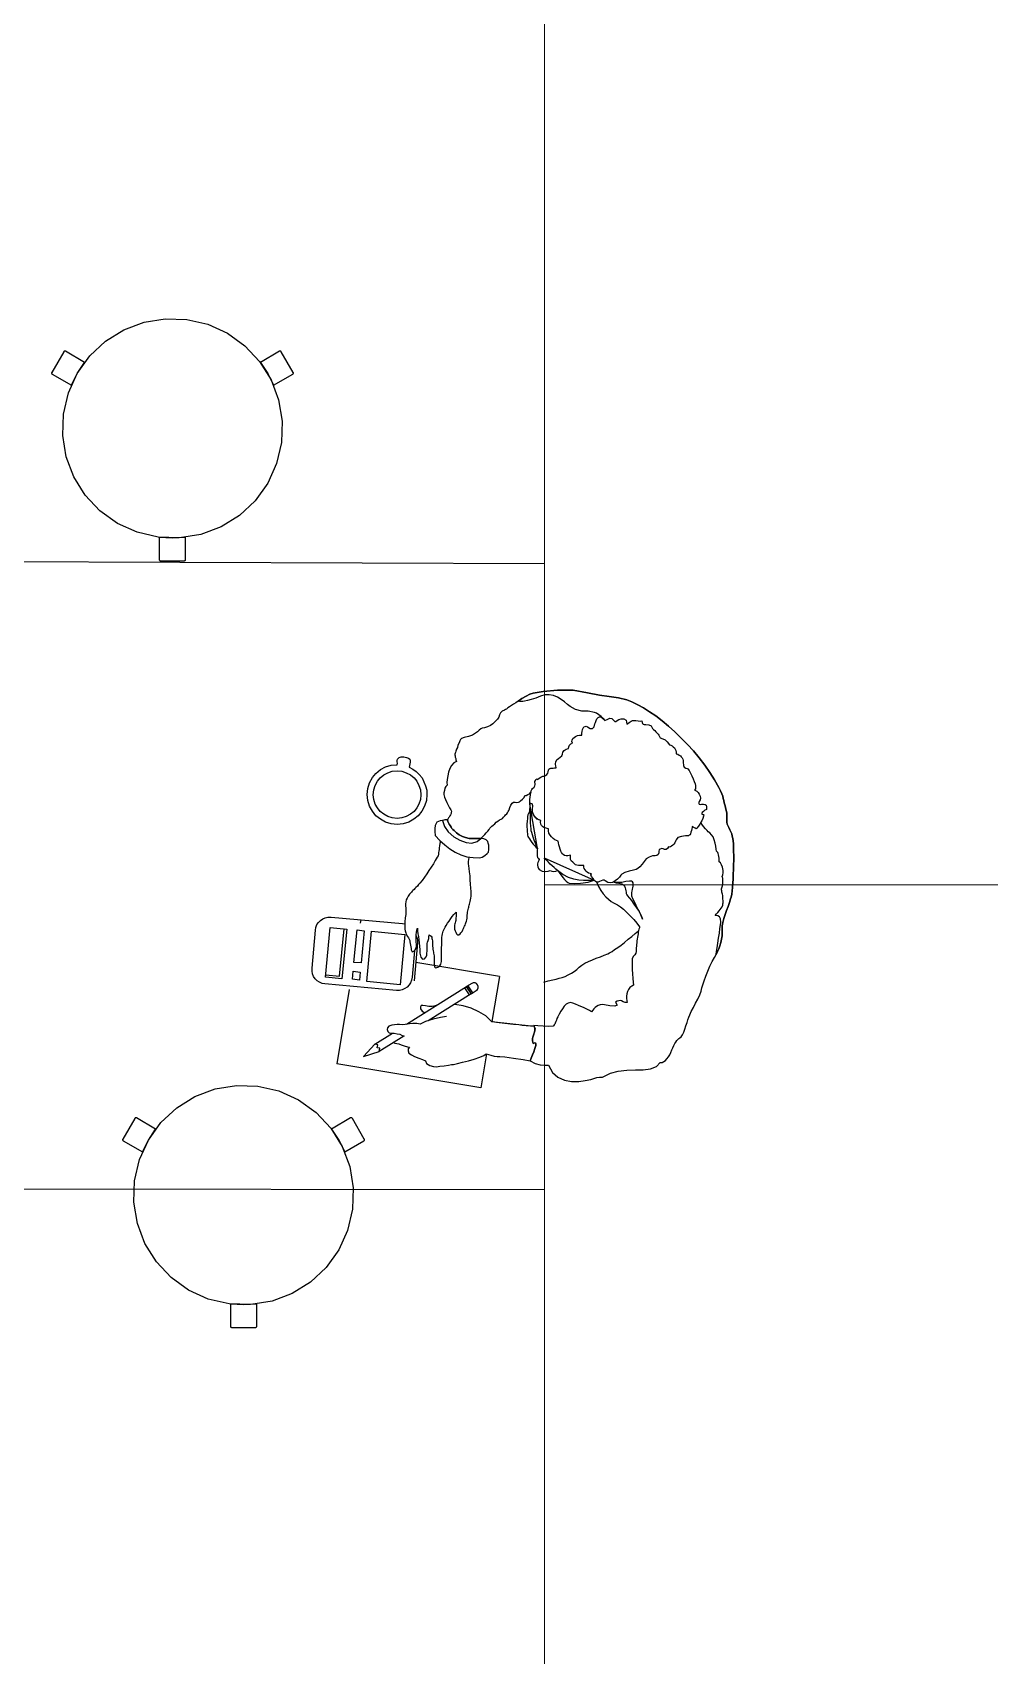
# Model space of a CAD drawing. Header units: inches. Extents: x 12.49 to 20.94, y 17.47 to 25.92.
# Drawn here: x 17.294 to 18.817, y 20.475 to 23.061 of the extents above; entities that cross this region are included whole.
import ezdxf

# ---------------------------------------------------------------- set-up
doc = ezdxf.new("R2010")
doc.units = ezdxf.units.IN
doc.header["$MEASUREMENT"] = 0
doc.linetypes.add('ACAD_ISO02W100', pattern=[15, 12, -3])
for name, color, linetype in [('72_ARTEK_AKFURNITURE_D2_CH_FOO', 7, 'Continuous'), ('72_ARTEK_AKFURNITURE_D2_CH_SEA', 7, 'Continuous'), ('72OFGO2D01_GRAFIK', 7, 'Continuous'), ('Structure', 7, 'Continuous'), ('Windows', 7, 'Continuous')]:
    doc.layers.add(name, color=color, linetype=linetype)

# ---------------------------------------------------------------- blocks, each defined once
blk = doc.blocks.new('OB2D__000000')
at = {"layer": '72_ARTEK_AKFURNITURE_D2_CH_FOO'}
for points in [[(0.0309, 0.0687), (0.0403, 0.0875), (0.0519, 0.1051), (0.0214, 0.1227), (0.0214, 0.1227), (0.021, 0.1228), (0.0207, 0.1229), (0.0203, 0.123), (0.0199, 0.1229), (0.0195, 0.1227), (0.0192, 0.1225), (0.0189, 0.1223), (0.0187, 0.122), (-0.0003, 0.089), (-0.0003, 0.089), (-0.0005, 0.0887), (-0.0006, 0.0883), (-0.0006, 0.0879), (-0.0005, 0.0875), (-0.0004, 0.0872), (-0.0002, 0.0868), (0.0001, 0.0865), (0.0004, 0.0863), (0.0309, 0.0687)], [(0.3319, 0.1051), (0.3435, 0.0875), (0.3529, 0.0687), (0.3834, 0.0863), (0.3834, 0.0863), (0.3837, 0.0865), (0.3839, 0.0868), (0.3841, 0.087), (0.3843, 0.0874), (0.3844, 0.0877), (0.3844, 0.088), (0.3844, 0.0884), (0.3843, 0.0887), (0.3841, 0.089), (0.3651, 0.122), (0.3651, 0.122), (0.3649, 0.1223), (0.3646, 0.1225), (0.3643, 0.1227), (0.3639, 0.1229), (0.3635, 0.123), (0.3631, 0.1229), (0.3628, 0.1228), (0.3624, 0.1227), (0.3319, 0.1051)], [(0.2129, -0.1737), (0.1919, -0.175), (0.1709, -0.1737), (0.1709, -0.209), (0.1709, -0.209), (0.1709, -0.2094), (0.1711, -0.2098), (0.1712, -0.2101), (0.1715, -0.2104), (0.1718, -0.2107), (0.1721, -0.2108), (0.1725, -0.211), (0.1729, -0.211), (0.2109, -0.211), (0.2109, -0.211), (0.2113, -0.211), (0.2117, -0.2108), (0.212, -0.2107), (0.2123, -0.2104), (0.2126, -0.2101), (0.2127, -0.2098), (0.2129, -0.2094), (0.2129, -0.209), (0.2129, -0.1737)]]:
    blk.add_lwpolyline(points, dxfattribs=at)
at = {"layer": '72_ARTEK_AKFURNITURE_D2_CH_SEA'}
blk.add_lwpolyline([(0.1044, -0.1516), (0.0765, -0.1316), (0.0531, -0.1065), (0.0349, -0.0774), (0.0229, -0.0453), (0.0173, -0.0114), (0.0184, 0.0228), (0.0262, 0.0563), (0.0403, 0.0875), (0.0603, 0.1154), (0.0854, 0.1388), (0.1145, 0.157), (0.1466, 0.169), (0.1805, 0.1746), (0.2147, 0.1735), (0.2482, 0.1657), (0.2794, 0.1516), (0.2794, 0.1516), (0.3073, 0.1316), (0.3307, 0.1065), (0.3489, 0.0774), (0.3609, 0.0453), (0.3665, 0.0114), (0.3654, -0.0228), (0.3576, -0.0563), (0.3435, -0.0875), (0.3235, -0.1154), (0.2984, -0.1388), (0.2693, -0.157), (0.2372, -0.169), (0.2033, -0.1746), (0.1691, -0.1735), (0.1356, -0.1657), (0.1044, -0.1516)], dxfattribs=at)

msp = doc.modelspace()

# ---------------------------------------------------------------- linework, layer by layer
at = {"color": 7}
for p, q in [((17.8163, 21.6471), (17.8155, 21.642)), ((18.037, 21.5569), (17.9037, 21.579)), ((18.037, 21.5569), (18.0251, 21.4852)), ((17.7979, 21.5362), (17.7782, 21.4177)), ((18.0076, 21.3796), (17.7782, 21.4177)), ((18.0165, 21.4334), (18.0076, 21.3796))]:
    msp.add_line(p, q, dxfattribs=at)
for points in [[(18.192, 21.7071), (18.1922, 21.7066), (18.1949, 21.7), (18.1984, 21.6939), (18.2023, 21.6886), (18.2063, 21.6838), (18.2107, 21.6799), (18.2151, 21.6763), (18.2186, 21.6741), (18.2217, 21.6728), (18.2252, 21.6711), (18.2296, 21.668), (18.2344, 21.664), (18.2397, 21.6588), (18.2454, 21.6535), (18.2511, 21.6474), (18.2559, 21.6417), (18.2603, 21.6359), (18.2599, 21.6342), (18.259, 21.6324), (18.2585, 21.6302), (18.2581, 21.6276), (18.2577, 21.625), (18.2572, 21.6219), (18.2568, 21.6193), (18.2563, 21.6162), (18.2559, 21.6136), (18.2559, 21.6105), (18.2555, 21.6078), (18.2555, 21.6052), (18.255, 21.6026), (18.255, 21.6004), (18.255, 21.5982), (18.255, 21.5964), (18.2542, 21.5938), (18.2524, 21.5912), (18.2502, 21.5885), (18.2484, 21.585), (18.2484, 21.5837), (18.2484, 21.5797), (18.2484, 21.5745), (18.2484, 21.5679), (18.2489, 21.5609), (18.2493, 21.5538), (18.2498, 21.5477), (18.2506, 21.5429), (18.2476, 21.5415), (18.2449, 21.5393), (18.2427, 21.5363), (18.241, 21.5328), (18.2401, 21.5292), (18.2392, 21.5253), (18.2392, 21.5218), (18.2401, 21.5187), (18.2405, 21.5156), (18.2375, 21.5152), (18.234, 21.5165), (18.2313, 21.5178), (18.2296, 21.5183), (18.2274, 21.5178), (18.2247, 21.5174), (18.2221, 21.5161), (18.2247, 21.5112), (18.2208, 21.5095), (18.2129, 21.5099), (18.2045, 21.5117), (18.201, 21.5121), (18.1975, 21.5117), (18.1944, 21.5108), (18.1918, 21.5091), (18.1896, 21.5073), (18.1874, 21.5051), (18.1857, 21.5029), (18.1835, 21.5007), (18.1804, 21.5025), (18.1773, 21.5042), (18.1742, 21.506), (18.1707, 21.5073), (18.1668, 21.5091), (18.1628, 21.5108), (18.1584, 21.5126), (18.154, 21.5143), (18.1501, 21.5152), (18.1466, 21.5143), (18.1431, 21.5126), (18.14, 21.5095), (18.1374, 21.5055), (18.1347, 21.5016), (18.1321, 21.4968), (18.1299, 21.4924), (18.1286, 21.4897), (18.1277, 21.4871), (18.1268, 21.4849), (18.1259, 21.4827), (18.1251, 21.4809), (18.1242, 21.4796), (18.1233, 21.4783), (18.1224, 21.4774), (18.1154, 21.477), (18.1066, 21.4774), (18.0983, 21.4783), (18.0917, 21.4788), (18.0926, 21.477), (18.0935, 21.4752), (18.0939, 21.4735), (18.0935, 21.4717), (18.0935, 21.47), (18.093, 21.4687), (18.0921, 21.4669), (18.0917, 21.4651), (18.0913, 21.4634), (18.0908, 21.4616), (18.0904, 21.4599), (18.0899, 21.4581), (18.0899, 21.4564), (18.0899, 21.4542), (18.0904, 21.452), (18.0908, 21.4498), (18.0935, 21.4511), (18.0948, 21.4498), (18.0948, 21.4467), (18.0935, 21.4419), (18.0917, 21.437), (18.0895, 21.4318), (18.0877, 21.4265), (18.086, 21.4226), (18.0939, 21.4182), (18.1018, 21.416), (18.1093, 21.4155), (18.1154, 21.4155), (18.1216, 21.4041), (18.1299, 21.3962), (18.1404, 21.3914), (18.1518, 21.3896), (18.1633, 21.3896), (18.1738, 21.3909), (18.1826, 21.3927), (18.1887, 21.3949), (18.1922, 21.3958), (18.1966, 21.3962), (18.201, 21.3966), (18.2045, 21.398), (18.2138, 21.4028), (18.2261, 21.4059), (18.2397, 21.4076), (18.2537, 21.4081), (18.266, 21.4081), (18.2774, 21.4098), (18.2871, 21.4133), (18.2932, 21.4199), (18.2963, 21.4199), (18.2989, 21.4212), (18.3016, 21.423), (18.3038, 21.4256), (18.306, 21.4287), (18.3082, 21.4322), (18.3099, 21.4357), (18.3117, 21.4397), (18.3134, 21.4432), (18.3147, 21.4467), (18.3165, 21.4498), (18.3178, 21.4524), (18.3196, 21.4546), (18.3209, 21.4564), (18.3226, 21.4581), (18.3244, 21.459), (18.3266, 21.4608), (18.3284, 21.4638), (18.3306, 21.4682), (18.3323, 21.473), (18.3341, 21.4783), (18.3358, 21.4836), (18.3371, 21.488), (18.3385, 21.4919), (18.3402, 21.4959), (18.3424, 21.5011), (18.3459, 21.5073), (18.3494, 21.5143), (18.3529, 21.5209), (18.356, 21.5275), (18.3582, 21.5336), (18.3595, 21.5385), (18.3608, 21.5433), (18.363, 21.5499), (18.3657, 21.5573), (18.3688, 21.5653), (18.3723, 21.5732), (18.3758, 21.5806), (18.3793, 21.5872), (18.3819, 21.592), (18.3841, 21.5964), (18.3863, 21.6008), (18.3881, 21.6056), (18.3894, 21.6109), (18.3907, 21.6162), (18.3916, 21.6215), (18.3916, 21.6267), (18.3916, 21.632), (18.3916, 21.6373), (18.3925, 21.643), (18.3942, 21.6491), (18.3964, 21.6557), (18.3986, 21.6618), (18.4012, 21.6684), (18.4034, 21.6746), (18.4052, 21.6803), (18.4061, 21.6834), (18.407, 21.6878), (18.4074, 21.693), (18.4083, 21.6987), (18.4087, 21.7053), (18.4091, 21.7123), (18.4091, 21.7198), (18.4096, 21.7273), (18.4096, 21.7347), (18.41, 21.7422), (18.41, 21.7492), (18.4096, 21.7562), (18.4096, 21.7624), (18.4096, 21.7681), (18.4091, 21.7729), (18.4087, 21.7769), (18.4078, 21.7804), (18.407, 21.7839), (18.4056, 21.7874), (18.4039, 21.7905), (18.4021, 21.794), (18.4008, 21.7971), (18.3999, 21.7997), (18.399, 21.8028), (18.399, 21.8045), (18.399, 21.8063), (18.399, 21.8085), (18.399, 21.8111), (18.399, 21.8138), (18.399, 21.8168), (18.3986, 21.8199), (18.3977, 21.8234), (18.3964, 21.8287), (18.3951, 21.8335), (18.3942, 21.837), (18.3933, 21.8406), (18.3925, 21.8441), (18.3911, 21.8476), (18.3889, 21.8524), (18.3863, 21.8577), (18.3797, 21.87), (18.3723, 21.8818), (18.3639, 21.8937), (18.3551, 21.9051), (18.3459, 21.9161), (18.3367, 21.9266), (18.3266, 21.9367), (18.3165, 21.9464), (18.3064, 21.9556), (18.2963, 21.9639), (18.2862, 21.9718), (18.2761, 21.9784), (18.2664, 21.9846), (18.2572, 21.9898), (18.248, 21.9942), (18.2397, 21.9977), (18.2265, 22.0008), (18.212, 22.0026), (18.1962, 22.0048), (18.1773, 22.0087), (18.1545, 22.0127), (18.1295, 22.0127), (18.1066, 22.0109), (18.0908, 22.0083), (18.0855, 22.0065), (18.0794, 22.0034), (18.0728, 21.9999), (18.0667, 21.9955), (18.0632, 21.9929), (18.0596, 21.9907), (18.0561, 21.9885), (18.0531, 21.9863), (18.0504, 21.9846), (18.0482, 21.9828), (18.0465, 21.9819), (18.0452, 21.9811), (18.0416, 21.9793), (18.039, 21.9767), (18.0373, 21.9736), (18.0359, 21.9701), (18.0342, 21.9666), (18.0315, 21.9639), (18.0285, 21.9617), (18.0263, 21.9591), (18.0228, 21.9569), (18.0179, 21.9547), (18.0131, 21.953), (18.0096, 21.9525), (18.0074, 21.9516), (18.0048, 21.9494), (18.0021, 21.9468), (17.9991, 21.9442), (17.9942, 21.9415), (17.9876, 21.9393), (17.9811, 21.9376), (17.9767, 21.9358), (17.9753, 21.9345), (17.974, 21.9323), (17.9727, 21.9292), (17.971, 21.9253), (17.9701, 21.9218), (17.9688, 21.9187), (17.9679, 21.9156), (17.967, 21.9139), (17.9666, 21.9126), (17.9661, 21.9112), (17.9661, 21.9099), (17.9666, 21.9082), (17.9666, 21.9064), (17.9674, 21.9042), (17.9679, 21.902), (17.9688, 21.8994), (17.9644, 21.8972), (17.9609, 21.8932), (17.9582, 21.8884), (17.956, 21.8823), (17.9547, 21.8766), (17.9538, 21.8704), (17.9534, 21.8656), (17.9538, 21.8616), (17.9516, 21.8594), (17.9503, 21.8568), (17.9494, 21.8533), (17.9486, 21.8493), (17.9486, 21.8467), (17.9494, 21.8427), (17.9512, 21.8388), (17.9534, 21.834), (17.9556, 21.8296), (17.9578, 21.8256), (17.9595, 21.8225), (17.9609, 21.8204), (17.9604, 21.8182), (17.96, 21.8164), (17.9591, 21.8142), (17.9582, 21.8125), (17.9569, 21.8107), (17.956, 21.8094), (17.9551, 21.8076), (17.9543, 21.8063), (17.9551, 21.8037), (17.956, 21.8015), (17.9573, 21.7993), (17.9587, 21.7971), (17.96, 21.7949), (17.9613, 21.7927), (17.963, 21.7909), (17.9648, 21.7892), (17.9688, 21.7857), (17.9731, 21.7826), (17.978, 21.78), (17.9832, 21.7782), (17.989, 21.7769), (17.9947, 21.7764), (18.0008, 21.7764), (18.0074, 21.7769), (18.0092, 21.7782), (18.0113, 21.7804), (18.014, 21.783), (18.0162, 21.7857), (18.0184, 21.7883), (18.0206, 21.7909), (18.0219, 21.7931), (18.0228, 21.7944), (18.0228, 21.7944)], [(18.0772, 21.9955), (18.0741, 21.9951), (18.0711, 21.9951), (18.0689, 21.9951), (18.0667, 21.9955), (18.0728, 21.9999), (18.0794, 22.0034), (18.0855, 22.0065), (18.0908, 22.0083), (18.1066, 22.0109), (18.1295, 22.0127), (18.1545, 22.0127), (18.1773, 22.0087), (18.1962, 22.0048), (18.212, 22.0026), (18.2265, 22.0008), (18.2397, 21.9977), (18.248, 21.9942), (18.2572, 21.9898), (18.2664, 21.9846), (18.2761, 21.9784), (18.2862, 21.9718), (18.2963, 21.9639), (18.3064, 21.9556), (18.3165, 21.9464), (18.3266, 21.9367), (18.3367, 21.9266), (18.3459, 21.9161), (18.3551, 21.9051), (18.3639, 21.8937), (18.3723, 21.8818), (18.3797, 21.87), (18.3863, 21.8577), (18.3889, 21.8524), (18.3911, 21.8476), (18.3925, 21.8441), (18.3933, 21.8406), (18.3942, 21.837), (18.3951, 21.8335), (18.3964, 21.8287), (18.3977, 21.8234), (18.3986, 21.8199), (18.399, 21.8168), (18.399, 21.8138), (18.399, 21.8111), (18.399, 21.8085), (18.399, 21.8063), (18.399, 21.8045), (18.399, 21.8028), (18.3999, 21.7997), (18.4008, 21.7971), (18.4021, 21.794), (18.4039, 21.7905), (18.4056, 21.7874), (18.407, 21.7839), (18.4078, 21.7804), (18.4087, 21.7769), (18.4091, 21.7729), (18.4096, 21.7681), (18.4096, 21.7624), (18.4096, 21.7562), (18.41, 21.7492), (18.41, 21.7422), (18.4096, 21.7347), (18.4096, 21.7273), (18.4091, 21.7198), (18.4091, 21.7123), (18.4087, 21.7053), (18.4083, 21.6987), (18.4074, 21.693), (18.407, 21.6878), (18.4061, 21.6834), (18.4052, 21.6803), (18.4034, 21.6746), (18.4012, 21.6684), (18.3986, 21.6618), (18.3964, 21.6557), (18.3942, 21.6491), (18.3925, 21.643), (18.3916, 21.6373), (18.3916, 21.632), (18.3916, 21.6267), (18.3916, 21.6215), (18.3907, 21.6162), (18.3894, 21.6109), (18.3881, 21.6056), (18.3863, 21.6008), (18.3841, 21.5964), (18.3819, 21.592), (18.3828, 21.5964), (18.3837, 21.6026), (18.385, 21.61), (18.3859, 21.6179), (18.3872, 21.6258), (18.3881, 21.6333), (18.3889, 21.639), (18.3894, 21.6434), (18.3889, 21.6487), (18.3872, 21.6517), (18.3846, 21.6535), (18.3806, 21.6539), (18.3828, 21.6566), (18.385, 21.6588), (18.3868, 21.6614), (18.3885, 21.6636), (18.3903, 21.6658), (18.3916, 21.668), (18.3925, 21.6702), (18.3929, 21.6724), (18.3933, 21.6741), (18.3933, 21.6763), (18.3933, 21.6781), (18.3929, 21.6799), (18.3929, 21.682), (18.3925, 21.6838), (18.3925, 21.686), (18.392, 21.6878), (18.3916, 21.6895), (18.3911, 21.6913), (18.3911, 21.693), (18.3907, 21.6948), (18.3907, 21.6965), (18.3911, 21.6983), (18.3916, 21.6996), (18.392, 21.7014), (18.3925, 21.7036), (18.3929, 21.7053), (18.3929, 21.7075), (18.3929, 21.7097), (18.3925, 21.7115), (18.3925, 21.7132), (18.392, 21.7145), (18.3916, 21.7159), (18.3929, 21.7189), (18.3933, 21.722), (18.3933, 21.7255), (18.3929, 21.7281), (18.392, 21.7312), (18.3907, 21.7347), (18.3889, 21.7378), (18.3868, 21.7396), (18.3868, 21.7422), (18.3868, 21.7453), (18.3863, 21.7479), (18.3859, 21.7505), (18.3854, 21.7527), (18.3846, 21.7545), (18.3837, 21.7554), (18.3824, 21.7562), (18.3819, 21.7598), (18.3815, 21.7646), (18.3806, 21.7694), (18.3789, 21.7743), (18.3771, 21.7791), (18.3749, 21.7826), (18.3723, 21.7857), (18.3696, 21.787), (18.3679, 21.7892), (18.3652, 21.7923), (18.3622, 21.7958), (18.3591, 21.7997), (18.3577, 21.8023)], [(18.205, 21.9644), (18.2023, 21.9674), (18.1988, 21.971), (18.1953, 21.9736), (18.1918, 21.9762), (18.1883, 21.9775), (18.1782, 21.9793), (18.1681, 21.9797), (18.158, 21.9819), (18.1497, 21.9868), (18.1457, 21.9903), (18.1409, 21.9942), (18.1352, 21.9982), (18.1295, 22.0017), (18.1229, 22.0043), (18.1163, 22.0056), (18.1093, 22.0056), (18.1022, 22.0034), (18.0948, 22.0004), (18.0877, 21.9982), (18.082, 21.9964), (18.0772, 21.9955), (18.0772, 21.9955)], [(18.1031, 21.8054), (18.1005, 21.8063), (18.0978, 21.8076), (18.0952, 21.8094), (18.093, 21.812), (18.0913, 21.8146), (18.0904, 21.8177), (18.0895, 21.8204), (18.0899, 21.8234), (18.0904, 21.8287), (18.0891, 21.8318), (18.0873, 21.8326), (18.0855, 21.8313), (18.0855, 21.8348), (18.0855, 21.8388), (18.086, 21.8423), (18.0864, 21.8463), (18.0869, 21.8493), (18.0877, 21.8524), (18.0886, 21.8546), (18.0899, 21.8564), (18.0921, 21.8586), (18.0935, 21.8603), (18.0939, 21.8629), (18.0935, 21.8673), (18.0943, 21.8691), (18.0952, 21.8708), (18.0965, 21.8717), (18.0978, 21.8704), (18.1005, 21.8726), (18.1031, 21.8744), (18.1062, 21.8757), (18.1084, 21.8761), (18.1106, 21.877), (18.1123, 21.8788), (18.1141, 21.8809), (18.1145, 21.8831), (18.115, 21.8853), (18.1158, 21.8871), (18.1172, 21.8884), (18.1189, 21.8888), (18.1207, 21.8888), (18.1224, 21.8888), (18.1246, 21.8893), (18.1273, 21.8893), (18.1268, 21.8924), (18.1264, 21.8946), (18.1264, 21.8963), (18.1268, 21.8981), (18.1268, 21.8994), (18.1277, 21.9003), (18.1281, 21.9016), (18.129, 21.9025), (18.1312, 21.9042), (18.1338, 21.9064), (18.1365, 21.9086), (18.1374, 21.9112), (18.1378, 21.9143), (18.14, 21.917), (18.1431, 21.9191), (18.147, 21.92), (18.1475, 21.9227), (18.1488, 21.9253), (18.1505, 21.9275), (18.1532, 21.9284), (18.1523, 21.931), (18.1527, 21.9332), (18.154, 21.9358), (18.1558, 21.9376), (18.1584, 21.9393), (18.1615, 21.9407), (18.1646, 21.9411), (18.1681, 21.9415), (18.1685, 21.9446), (18.169, 21.9472), (18.1694, 21.9503), (18.1703, 21.9525), (18.1716, 21.9543), (18.1734, 21.9551), (18.1751, 21.9556), (18.1773, 21.9543), (18.1817, 21.9521), (18.1852, 21.9521), (18.1879, 21.9547), (18.1892, 21.9591), (18.19, 21.9617), (18.1909, 21.9648), (18.1922, 21.9674), (18.1944, 21.9696), (18.1966, 21.9705), (18.1988, 21.9705), (18.2019, 21.9683), (18.205, 21.9644), (18.2094, 21.967), (18.2129, 21.9683), (18.216, 21.9679), (18.2186, 21.9652), (18.2208, 21.9631), (18.2225, 21.9631), (18.2247, 21.9644), (18.2274, 21.9661), (18.2309, 21.9674), (18.2353, 21.9674), (18.2388, 21.9652), (18.2397, 21.9587), (18.2436, 21.9613), (18.2467, 21.9635), (18.2489, 21.9644), (18.2515, 21.9648), (18.2542, 21.9644), (18.2577, 21.9639), (18.2612, 21.9635), (18.2638, 21.9639), (18.2643, 21.9617), (18.2647, 21.96), (18.266, 21.9587), (18.2673, 21.9582), (18.2704, 21.9582), (18.2748, 21.9578), (18.2787, 21.956), (18.2805, 21.9521), (18.2823, 21.9503), (18.2845, 21.9486), (18.2862, 21.9468), (18.288, 21.9446), (18.2897, 21.9429), (18.291, 21.9411), (18.2919, 21.9389), (18.2928, 21.9371), (18.2972, 21.9354), (18.3007, 21.9336), (18.3042, 21.9306), (18.3077, 21.9257), (18.3099, 21.9253), (18.3121, 21.9244), (18.3139, 21.9227), (18.3156, 21.9213), (18.3169, 21.9191), (18.3178, 21.917), (18.3183, 21.9143), (18.3183, 21.9117), (18.3209, 21.9108), (18.3231, 21.9095), (18.3253, 21.9082), (18.3266, 21.9069), (18.3279, 21.9051), (18.3288, 21.9029), (18.3297, 21.9007), (18.3297, 21.8981), (18.3301, 21.8932), (18.3314, 21.8902), (18.3336, 21.8888), (18.3358, 21.8884), (18.3371, 21.8875), (18.3389, 21.8849), (18.3411, 21.8809), (18.3433, 21.8766), (18.3455, 21.8717), (18.3472, 21.8673), (18.3486, 21.8638), (18.3494, 21.8612), (18.3494, 21.859), (18.3494, 21.8572), (18.349, 21.8555), (18.3477, 21.8537), (18.3494, 21.8533), (18.3516, 21.852), (18.3534, 21.8498), (18.3551, 21.8471), (18.3569, 21.8441), (18.3573, 21.841), (18.3569, 21.8384), (18.3551, 21.8357), (18.3543, 21.8344), (18.3543, 21.8326), (18.3551, 21.8313), (18.3565, 21.8309), (18.3587, 21.8313), (18.3617, 21.8313), (18.3648, 21.8309), (18.3661, 21.8296), (18.3666, 21.8274), (18.367, 21.8252), (18.3666, 21.823), (18.3657, 21.8221), (18.3639, 21.8217), (18.3617, 21.8199), (18.36, 21.8182), (18.3591, 21.8164), (18.3595, 21.8155), (18.3608, 21.8151), (18.3622, 21.8151), (18.3626, 21.8142), (18.3622, 21.812), (18.3608, 21.8085), (18.3591, 21.805), (18.3578, 21.8024), (18.356, 21.7997), (18.3538, 21.7962), (18.3516, 21.7931), (18.3503, 21.7923), (18.3486, 21.7931), (18.3468, 21.794), (18.345, 21.7949), (18.3442, 21.7962), (18.3433, 21.7923), (18.3428, 21.7892), (18.342, 21.7865), (18.3411, 21.7843), (18.3407, 21.7826), (18.3393, 21.7817), (18.3385, 21.7808), (18.3371, 21.7808), (18.3332, 21.7808), (18.327, 21.78), (18.3213, 21.7782), (18.3183, 21.7747), (18.3174, 21.7725), (18.3161, 21.7699), (18.3147, 21.7677), (18.313, 21.7659), (18.3112, 21.7642), (18.3095, 21.7633), (18.3077, 21.7628), (18.3064, 21.7633), (18.3046, 21.7606), (18.3025, 21.7593), (18.2998, 21.7593), (18.2976, 21.7602), (18.2954, 21.7606), (18.2932, 21.7598), (18.2915, 21.7584), (18.291, 21.7562), (18.2906, 21.7536), (18.2897, 21.7514), (18.2875, 21.7497), (18.2849, 21.7492), (18.2809, 21.7492), (18.2757, 21.747), (18.2708, 21.744), (18.2673, 21.74), (18.2643, 21.7356), (18.2607, 21.7317), (18.2572, 21.7286), (18.2546, 21.7273), (18.2506, 21.7264), (18.2436, 21.7246), (18.2366, 21.7224), (18.2322, 21.7198), (18.2304, 21.718), (18.2282, 21.715), (18.2252, 21.7119), (18.2212, 21.7093), (18.2177, 21.7066), (18.2133, 21.7058), (18.2094, 21.7066), (18.2054, 21.7093), (18.2045, 21.7101), (18.2019, 21.7101), (18.1993, 21.7093), (18.1966, 21.708), (18.1944, 21.7071), (18.1918, 21.7071), (18.1896, 21.7084), (18.1879, 21.7101), (18.1861, 21.7128), (18.1839, 21.7159), (18.1826, 21.7189), (18.1835, 21.7202), (18.1813, 21.7207), (18.1791, 21.7216), (18.1769, 21.7229), (18.1751, 21.7246), (18.1734, 21.7268), (18.172, 21.729), (18.1716, 21.7312), (18.1716, 21.7334), (18.1668, 21.7334), (18.1628, 21.7334), (18.1602, 21.7339), (18.1584, 21.7347), (18.1567, 21.7365), (18.154, 21.7387), (18.1514, 21.7409), (18.1501, 21.7431), (18.1501, 21.7453), (18.1501, 21.747), (18.1501, 21.7488), (18.1501, 21.7501), (18.1461, 21.7492), (18.1431, 21.7492), (18.1409, 21.7497), (18.1387, 21.751), (18.1374, 21.7523), (18.136, 21.7545), (18.1347, 21.7567), (18.1338, 21.7598), (18.1325, 21.7633), (18.1317, 21.7663), (18.1312, 21.7699), (18.1308, 21.7725), (18.1281, 21.7734), (18.1255, 21.7747), (18.1224, 21.7769), (18.1198, 21.7791), (18.1176, 21.7822), (18.1158, 21.7852), (18.115, 21.7887), (18.115, 21.7923), (18.1128, 21.7927), (18.1101, 21.7936), (18.1079, 21.7944), (18.1057, 21.7958), (18.104, 21.7975), (18.1031, 21.7997), (18.1027, 21.8024), (18.1031, 21.8054), (18.1031, 21.8054)], [(17.8932, 21.8903), (17.8993, 21.8872), (17.9046, 21.8832), (17.9094, 21.8784), (17.9138, 21.8731), (17.9169, 21.867), (17.9195, 21.8608), (17.9213, 21.8538), (17.9217, 21.8468), (17.9208, 21.8371), (17.9177, 21.8284), (17.9134, 21.82), (17.9077, 21.813), (17.9006, 21.8073), (17.8927, 21.8029), (17.8839, 21.7998), (17.8743, 21.7989), (17.8646, 21.7998), (17.8558, 21.8029), (17.8475, 21.8073), (17.8405, 21.813), (17.8348, 21.82), (17.8304, 21.8284), (17.8273, 21.8371), (17.8264, 21.8468), (17.8273, 21.8565), (17.8304, 21.8652), (17.8348, 21.8736), (17.8405, 21.8802), (17.8475, 21.8863), (17.8558, 21.8907), (17.8646, 21.8933), (17.8743, 21.8942), (17.8747, 21.8964), (17.8743, 21.8986), (17.8743, 21.9008), (17.8747, 21.903), (17.8756, 21.9043), (17.8774, 21.9056), (17.8804, 21.9065), (17.8848, 21.9065), (17.8892, 21.9056), (17.8923, 21.9048), (17.8945, 21.903), (17.8949, 21.9008), (17.8949, 21.8982), (17.8945, 21.8955), (17.894, 21.8929), (17.8932, 21.8903), (17.8932, 21.8903)], [(17.912, 21.8464), (17.9112, 21.8389), (17.909, 21.8314), (17.9055, 21.8253), (17.9011, 21.8196), (17.8954, 21.8152), (17.8888, 21.8117), (17.8817, 21.8095), (17.8743, 21.8086), (17.8664, 21.8095), (17.8594, 21.8117), (17.8528, 21.8152), (17.8471, 21.8196), (17.8427, 21.8253), (17.8392, 21.8314), (17.837, 21.8389), (17.8361, 21.8464), (17.837, 21.8543), (17.8392, 21.8613), (17.8427, 21.8679), (17.8471, 21.8731), (17.8528, 21.878), (17.8594, 21.8815), (17.8664, 21.8837), (17.8743, 21.8846), (17.8817, 21.8837), (17.8888, 21.8815), (17.8954, 21.878), (17.9011, 21.8731), (17.9055, 21.8679), (17.909, 21.8613), (17.9112, 21.8543), (17.912, 21.8464), (17.912, 21.8464)], [(18.0228, 21.7944), (18.025, 21.7962), (18.0272, 21.798), (18.0298, 21.8002), (18.032, 21.8024), (18.0346, 21.8045), (18.0373, 21.8063), (18.0399, 21.8076), (18.0421, 21.8085), (18.0438, 21.8107), (18.0456, 21.8125), (18.0469, 21.8142), (18.0487, 21.816), (18.05, 21.8177), (18.0509, 21.8195), (18.0522, 21.8212), (18.0526, 21.8225), (18.0535, 21.8261), (18.0553, 21.83), (18.0574, 21.8331), (18.0596, 21.8344), (18.0623, 21.8344), (18.0649, 21.834), (18.0675, 21.8344), (18.0689, 21.8348), (18.0706, 21.8366), (18.0737, 21.8392), (18.0763, 21.8419), (18.0776, 21.8449), (18.0798, 21.8454), (18.0825, 21.8467), (18.0851, 21.848), (18.0869, 21.8502), (18.0871, 21.8501)], [(18.1879, 21.7101), (18.1861, 21.7128), (18.1839, 21.7159), (18.1826, 21.7189), (18.1835, 21.7202), (18.1813, 21.7207), (18.1791, 21.7216), (18.1769, 21.7229), (18.1751, 21.7246), (18.1734, 21.7268), (18.172, 21.729), (18.1716, 21.7312), (18.1716, 21.7334), (18.1668, 21.7334), (18.1628, 21.7334), (18.1602, 21.7339), (18.1584, 21.7347), (18.1567, 21.7365), (18.154, 21.7387), (18.1514, 21.7409), (18.1501, 21.7431), (18.1501, 21.7453), (18.1501, 21.747), (18.1501, 21.7488), (18.1501, 21.7501), (18.1461, 21.7492), (18.1431, 21.7492), (18.1409, 21.7497), (18.1387, 21.751), (18.1374, 21.7523), (18.136, 21.7545), (18.1347, 21.7567), (18.1338, 21.7598), (18.1325, 21.7633), (18.1317, 21.7663), (18.1312, 21.7699), (18.1308, 21.7725), (18.1281, 21.7734), (18.1255, 21.7747), (18.1224, 21.7769), (18.1198, 21.7791), (18.1176, 21.7822), (18.1158, 21.7852), (18.115, 21.7887), (18.115, 21.7923), (18.1128, 21.7927), (18.1101, 21.7936), (18.1079, 21.7944), (18.1057, 21.7958), (18.104, 21.7975), (18.1031, 21.7997), (18.1027, 21.8024), (18.1031, 21.8054), (18.1, 21.8063), (18.097, 21.8076), (18.0948, 21.8103), (18.0926, 21.8129), (18.0913, 21.8155), (18.0899, 21.8182), (18.0895, 21.8208), (18.0899, 21.8234), (18.0904, 21.8287), (18.0891, 21.8318), (18.0873, 21.8326), (18.0855, 21.8313), (18.0855, 21.8265), (18.0851, 21.8234), (18.0847, 21.8208), (18.0842, 21.8186), (18.0834, 21.8164), (18.0825, 21.8142), (18.082, 21.8116), (18.0816, 21.8085), (18.0812, 21.8041), (18.0807, 21.7997), (18.0807, 21.7953), (18.0812, 21.7909), (18.0812, 21.7874), (18.0816, 21.7839), (18.082, 21.7817), (18.0825, 21.78), (18.0834, 21.7782), (18.0847, 21.776), (18.0864, 21.7734), (18.0886, 21.7703), (18.0908, 21.7677), (18.0935, 21.765), (18.0956, 21.7624), (18.0978, 21.7606), (18.0974, 21.7584), (18.0974, 21.7562), (18.097, 21.7536), (18.097, 21.751), (18.0974, 21.7488), (18.0978, 21.7466), (18.0992, 21.7448), (18.1005, 21.7431), (18.0996, 21.7418), (18.0992, 21.7404), (18.0983, 21.7382), (18.0978, 21.7361), (18.0978, 21.7339), (18.0983, 21.7317), (18.0992, 21.729), (18.1005, 21.7273), (18.1049, 21.7246), (18.1101, 21.7238), (18.1145, 21.7246), (18.118, 21.7255), (18.1207, 21.7246), (18.1237, 21.7242), (18.1268, 21.7246), (18.1295, 21.7255), (18.1312, 21.7238), (18.1334, 21.7211), (18.1356, 21.718), (18.1382, 21.7145), (18.1409, 21.7115), (18.1435, 21.7084), (18.1461, 21.7066), (18.1483, 21.7053), (18.1558, 21.7049), (18.1663, 21.7053), (18.1782, 21.7071), (18.1879, 21.7101), (18.1879, 21.7101)], [(18.0855, 21.8313), (18.0855, 21.8256), (18.0855, 21.8195), (18.086, 21.8129), (18.086, 21.8067), (18.086, 21.8015), (18.0864, 21.7962), (18.0869, 21.7923), (18.0873, 21.7892), (18.0882, 21.7865), (18.0891, 21.783), (18.0904, 21.7791), (18.0917, 21.7747), (18.0935, 21.7707), (18.0948, 21.7668), (18.0965, 21.7633), (18.0978, 21.7606), (18.0855, 21.8313), (18.0855, 21.8313)], [(18.0074, 21.7769), (18.0008, 21.7764), (17.9947, 21.7764), (17.989, 21.7769), (17.9832, 21.7782), (17.978, 21.78), (17.9731, 21.7826), (17.9688, 21.7857), (17.9648, 21.7892), (17.963, 21.7909), (17.9613, 21.7927), (17.96, 21.7949), (17.9587, 21.7971), (17.9573, 21.7993), (17.956, 21.8015), (17.9551, 21.8037), (17.9543, 21.8063), (17.9525, 21.8063), (17.9503, 21.8063), (17.9486, 21.8059), (17.9464, 21.8054), (17.9429, 21.805), (17.9398, 21.8037), (17.9376, 21.8024), (17.9358, 21.7997), (17.9345, 21.7971), (17.9341, 21.7927), (17.9341, 21.7879), (17.9349, 21.7813), (17.942, 21.7734), (17.9499, 21.7663), (17.9582, 21.7602), (17.9666, 21.7549), (17.9758, 21.7505), (17.9854, 21.7475), (17.9951, 21.7462), (18.0056, 21.7457), (18.0096, 21.747), (18.014, 21.7497), (18.0175, 21.7527), (18.0197, 21.7549), (18.0201, 21.7589), (18.0201, 21.7624), (18.0201, 21.7659), (18.0192, 21.7694), (18.0184, 21.7721), (18.0157, 21.7747), (18.0122, 21.776), (18.0074, 21.7769), (18.0074, 21.7769)], [(18.0074, 21.7769), (18.0008, 21.7764), (17.9947, 21.7764), (17.989, 21.7769), (17.9832, 21.7782), (17.978, 21.78), (17.9731, 21.7826), (17.9688, 21.7857), (17.9648, 21.7892), (17.963, 21.7909), (17.9613, 21.7927), (17.96, 21.7949), (17.9587, 21.7971), (17.9573, 21.7993), (17.956, 21.8015), (17.9551, 21.8037), (17.9543, 21.8063), (17.9525, 21.8063), (17.9503, 21.8063), (17.9486, 21.8059), (17.9464, 21.8054), (17.9494, 21.7958), (17.9556, 21.787), (17.9644, 21.7795), (17.974, 21.7738), (17.9841, 21.7703), (17.9933, 21.7694), (18.0017, 21.7716), (18.0074, 21.7769), (18.0074, 21.7769)], [(18.0074, 21.7769), (18.0008, 21.7764), (17.9947, 21.7764), (17.989, 21.7769), (17.9832, 21.7782), (17.978, 21.78), (17.9731, 21.7826), (17.9688, 21.7857), (17.9648, 21.7892), (17.963, 21.7909), (17.9613, 21.7927), (17.96, 21.7949), (17.9587, 21.7971), (17.9573, 21.7993), (17.956, 21.8015), (17.9551, 21.8037), (17.9543, 21.8063)], [(18.3806, 21.6539), (18.3828, 21.6566), (18.385, 21.6588), (18.3868, 21.6614), (18.3885, 21.6636), (18.3903, 21.6658), (18.3916, 21.668), (18.3925, 21.6702), (18.3929, 21.6724), (18.3933, 21.6741), (18.3933, 21.6763), (18.3933, 21.6781), (18.3929, 21.6799), (18.3929, 21.682), (18.3925, 21.6838), (18.3925, 21.686), (18.392, 21.6878), (18.3916, 21.6895), (18.3911, 21.6913), (18.3911, 21.693), (18.3907, 21.6948), (18.3907, 21.6965), (18.3911, 21.6983), (18.3916, 21.6996), (18.392, 21.7014), (18.3925, 21.7036), (18.3929, 21.7053), (18.3929, 21.7075), (18.3929, 21.7097), (18.3925, 21.7115), (18.3925, 21.7132), (18.392, 21.7145), (18.3916, 21.7159), (18.3929, 21.7189), (18.3933, 21.722), (18.3933, 21.7255), (18.3929, 21.7281), (18.392, 21.7312), (18.3907, 21.7347), (18.3889, 21.7378), (18.3868, 21.7396), (18.3868, 21.7422), (18.3868, 21.7453), (18.3863, 21.7479), (18.3859, 21.7505), (18.3854, 21.7527), (18.3846, 21.7545), (18.3837, 21.7554), (18.3824, 21.7562), (18.3819, 21.7598), (18.3815, 21.7646), (18.3806, 21.7694), (18.3789, 21.7743), (18.3771, 21.7791), (18.3749, 21.7826), (18.3723, 21.7857), (18.3696, 21.787), (18.3679, 21.7892), (18.3652, 21.7923), (18.3622, 21.7958), (18.3591, 21.7997), (18.3577, 21.8023)], [(17.9433, 21.7725), (17.9424, 21.7685), (17.9415, 21.765), (17.9411, 21.762), (17.9411, 21.7593), (17.9407, 21.7567), (17.9402, 21.7541), (17.9398, 21.7519), (17.9393, 21.7492), (17.938, 21.747), (17.9349, 21.7418), (17.9319, 21.7365), (17.9284, 21.7312), (17.9248, 21.7255), (17.9213, 21.7202), (17.9178, 21.715), (17.9143, 21.7097), (17.9104, 21.7053), (17.9082, 21.7031), (17.9064, 21.7009), (17.9042, 21.6987), (17.9025, 21.697), (17.9011, 21.6952), (17.8994, 21.6939), (17.8981, 21.6926), (17.8972, 21.6913), (17.8941, 21.6878), (17.8919, 21.6847), (17.8902, 21.6816), (17.8888, 21.679), (17.888, 21.6759), (17.8875, 21.6728), (17.8875, 21.6693), (17.888, 21.6654), (17.888, 21.6636), (17.888, 21.661), (17.888, 21.6588), (17.888, 21.6557), (17.8875, 21.6531), (17.8871, 21.6504), (17.8871, 21.6482), (17.8866, 21.646), (17.8862, 21.6443), (17.8862, 21.6417), (17.8862, 21.6386), (17.8862, 21.6355), (17.8866, 21.6324), (17.8871, 21.6294), (17.888, 21.6263), (17.8888, 21.6241), (17.8906, 21.6206), (17.8924, 21.6184), (17.8932, 21.6162), (17.8946, 21.6144), (17.8946, 21.6118), (17.895, 21.6092), (17.8954, 21.6065), (17.8959, 21.6039), (17.8963, 21.6013), (17.8967, 21.5991), (17.8976, 21.5973), (17.8981, 21.596), (17.9007, 21.5973), (17.9029, 21.5991), (17.9047, 21.6021), (17.9051, 21.6056), (17.9051, 21.6083), (17.9047, 21.6114), (17.9047, 21.6149), (17.9047, 21.6188), (17.9047, 21.6232), (17.9051, 21.6272), (17.9055, 21.6307), (17.9064, 21.6337), (17.9068, 21.6298), (17.9073, 21.625), (17.9082, 21.6206), (17.9086, 21.6153), (17.9095, 21.6105), (17.9099, 21.6052), (17.9104, 21.5995), (17.9104, 21.5942), (17.9117, 21.5876), (17.9148, 21.5846), (17.9178, 21.585), (17.9205, 21.5881), (17.9213, 21.5907), (17.9213, 21.5938), (17.9218, 21.5969), (17.9218, 21.6004), (17.9218, 21.6039), (17.9222, 21.6065), (17.9222, 21.6092), (17.9227, 21.6114), (17.9235, 21.6144), (17.9244, 21.6175), (17.9248, 21.6201), (17.9253, 21.6232), (17.927, 21.6223), (17.9284, 21.621), (17.9292, 21.6193), (17.9297, 21.6175), (17.9301, 21.6157), (17.9306, 21.6136), (17.9306, 21.6109), (17.9306, 21.6083), (17.9306, 21.6052), (17.931, 21.6026), (17.931, 21.6004), (17.9314, 21.5977), (17.9319, 21.5955), (17.9323, 21.5938), (17.9328, 21.5916), (17.9332, 21.5898), (17.9332, 21.5876), (17.9332, 21.5846), (17.9332, 21.5811), (17.9332, 21.578), (17.9332, 21.5749), (17.9336, 21.5723), (17.9345, 21.571), (17.9358, 21.5705), (17.9389, 21.5718), (17.942, 21.5736), (17.9437, 21.5767), (17.9446, 21.5806), (17.9446, 21.5837), (17.9446, 21.5876), (17.945, 21.592), (17.945, 21.5973), (17.945, 21.6026), (17.9455, 21.6074), (17.9455, 21.6118), (17.9455, 21.6157), (17.9455, 21.6188), (17.9459, 21.6219), (17.9464, 21.6245), (17.9468, 21.6267), (17.9477, 21.6289), (17.9486, 21.6311), (17.9494, 21.6333), (17.9508, 21.6355), (17.9525, 21.6381), (17.9543, 21.6417), (17.9569, 21.6452), (17.9595, 21.6491), (17.9617, 21.6526), (17.9644, 21.6557), (17.9666, 21.6579), (17.9683, 21.6592), (17.9683, 21.657), (17.9683, 21.6544), (17.9683, 21.6522), (17.9679, 21.65), (17.9679, 21.6482), (17.9674, 21.646), (17.967, 21.6443), (17.9666, 21.6425), (17.9661, 21.6408), (17.9657, 21.6386), (17.9657, 21.6364), (17.9657, 21.6342), (17.9657, 21.632), (17.9666, 21.6294), (17.9674, 21.6272), (17.9688, 21.625), (17.9705, 21.6232), (17.9723, 21.6232), (17.9745, 21.6245), (17.9758, 21.6263), (17.9775, 21.6285), (17.9789, 21.6311), (17.9797, 21.6333), (17.9806, 21.6351), (17.9815, 21.6368), (17.9824, 21.6386), (17.9832, 21.6408), (17.9837, 21.6425), (17.9846, 21.6447), (17.9854, 21.6469), (17.9859, 21.6496), (17.9859, 21.6517), (17.9859, 21.6544), (17.9863, 21.657), (17.9863, 21.6592), (17.9868, 21.6614), (17.9872, 21.6636), (17.9876, 21.6654), (17.9881, 21.6671), (17.9885, 21.6684), (17.989, 21.6702), (17.9894, 21.6719), (17.9898, 21.6741), (17.9907, 21.6763), (17.9911, 21.679), (17.9916, 21.6816), (17.992, 21.6847), (17.992, 21.6878), (17.992, 21.6921), (17.9916, 21.6974), (17.9911, 21.704), (17.9907, 21.7106), (17.9903, 21.7172), (17.9894, 21.7233), (17.989, 21.729), (17.9881, 21.733), (17.9876, 21.7365), (17.9876, 21.74), (17.9881, 21.7431), (17.989, 21.7462), (17.9892, 21.747)], [(18.1879, 21.7101), (18.183, 21.7097), (18.1773, 21.7097), (18.1707, 21.7097), (18.1633, 21.7101), (18.1554, 21.7119), (18.147, 21.7145), (18.1382, 21.7194), (18.1295, 21.7255), (18.1268, 21.7277), (18.1242, 21.7303), (18.1211, 21.733), (18.118, 21.7356), (18.1154, 21.7387), (18.1128, 21.7413), (18.1101, 21.7435), (18.1084, 21.7457), (18.1879, 21.7101), (18.1879, 21.7101)], [(18.2195, 21.7071), (18.223, 21.7058), (18.2274, 21.7053), (18.2318, 21.7044), (18.2344, 21.7027), (18.2362, 21.7005), (18.237, 21.6979), (18.2379, 21.6957), (18.2383, 21.6935), (18.2388, 21.6913), (18.2388, 21.6891), (18.2392, 21.6878), (18.2397, 21.6869), (18.241, 21.6851), (18.2436, 21.682), (18.2471, 21.6777), (18.2511, 21.6719), (18.2555, 21.6662), (18.2594, 21.6601), (18.2629, 21.6539), (18.2651, 21.6482), (18.2634, 21.6526), (18.2612, 21.6579), (18.2581, 21.6636), (18.255, 21.6698), (18.252, 21.6755), (18.2493, 21.6803), (18.248, 21.6847), (18.2476, 21.6878), (18.248, 21.6904), (18.2484, 21.6926), (18.2489, 21.6957), (18.2493, 21.6979), (18.2498, 21.7005), (18.2498, 21.7027), (18.2498, 21.7044), (18.2498, 21.7058), (18.2489, 21.7075), (18.2471, 21.7088), (18.2441, 21.7088), (18.2383, 21.708), (18.2322, 21.7066), (18.2278, 21.7066), (18.2243, 21.7066), (18.2195, 21.7071), (18.2195, 21.7071)], [(17.8981, 21.5556), (17.8972, 21.5512), (17.8954, 21.5468), (17.8932, 21.5433), (17.8902, 21.5398), (17.8862, 21.5376), (17.8823, 21.5358), (17.8779, 21.5345), (17.873, 21.5345), (17.7593, 21.5451), (17.7549, 21.5459), (17.7505, 21.5477), (17.747, 21.5499), (17.7435, 21.553), (17.7413, 21.5569), (17.7396, 21.5609), (17.7387, 21.5653), (17.7387, 21.5701), (17.744, 21.6307), (17.7448, 21.6351), (17.7466, 21.6395), (17.7492, 21.643), (17.7523, 21.646), (17.7558, 21.6487), (17.7598, 21.6504), (17.7641, 21.6513), (17.769, 21.6513), (17.8827, 21.6412), (17.8862, 21.6405)], [(17.7861, 21.553), (17.7602, 21.5556), (17.7677, 21.6351), (17.794, 21.6324), (17.7861, 21.553), (17.7861, 21.553)], [(17.7606, 21.5595), (17.7826, 21.5573), (17.7896, 21.6329), (17.794, 21.6324), (17.7861, 21.553), (17.7602, 21.5556), (17.7606, 21.5595), (17.7606, 21.5595)], [(17.8168, 21.5784), (17.8054, 21.5793), (17.8107, 21.6311), (17.8217, 21.6298), (17.8168, 21.5784), (17.8168, 21.5784)], [(17.8792, 21.5437), (17.8261, 21.5486), (17.8335, 21.6289), (17.8866, 21.6236), (17.8792, 21.5437), (17.8792, 21.5437)], [(17.9047, 21.6217), (17.9055, 21.6197), (17.9064, 21.6153), (17.9064, 21.6105), (17.9011, 21.5499), (17.9011, 21.5499)], [(18.1079, 21.5479), (18.1149, 21.5499), (18.1222, 21.5515), (18.1276, 21.5527), (18.1324, 21.5539), (18.1371, 21.5552), (18.1419, 21.557), (18.1467, 21.5595), (18.1516, 21.5619), (18.1561, 21.5647), (18.1601, 21.5682), (18.1641, 21.5716), (18.1681, 21.5751), (18.173, 21.5782), (18.1787, 21.5809), (18.1852, 21.5836), (18.1912, 21.5859), (18.1979, 21.5883), (18.204, 21.5906), (18.2095, 21.5931), (18.2124, 21.5944), (18.2163, 21.5966), (18.2205, 21.5998), (18.2254, 21.6028), (18.2307, 21.6068), (18.2363, 21.6111), (18.2419, 21.616), (18.2478, 21.6206), (18.2534, 21.6255), (18.2584, 21.6293)], [(17.9021, 21.5984), (17.8981, 21.5556), (17.8981, 21.5556)], [(17.8142, 21.5512), (17.8032, 21.5525), (17.8041, 21.5653), (17.8155, 21.5639), (17.8142, 21.5512), (17.8142, 21.5512)], [(17.8891, 21.4806), (17.9846, 21.5407), (17.992, 21.5292), (17.9234, 21.4862)], [(17.9894, 21.5275), (17.9819, 21.5389), (17.9868, 21.542), (17.9942, 21.5306), (17.9894, 21.5275), (17.9894, 21.5275)], [(17.992, 21.5292), (17.9999, 21.5345), (18.0021, 21.5363), (18.003, 21.5385), (18.003, 21.5411), (18.0021, 21.5437), (18.0021, 21.5437), (18.0004, 21.5455), (17.9982, 21.5468), (17.9955, 21.5468), (17.9929, 21.5459), (17.9846, 21.5407), (17.9859, 21.538), (17.9881, 21.5345), (17.9903, 21.5314), (17.992, 21.5292), (17.992, 21.5292)], [(17.9529, 21.4928), (17.9433, 21.4915), (17.9314, 21.4889), (17.9196, 21.4849), (17.9108, 21.4809), (17.9055, 21.4818), (17.8994, 21.4818), (17.8937, 21.4814), (17.8906, 21.4809), (17.8871, 21.4801), (17.8827, 21.4796), (17.8779, 21.4801), (17.8744, 21.4801), (17.8656, 21.4792), (17.8612, 21.4774), (17.859, 21.4748), (17.8585, 21.4726), (17.8594, 21.4691), (17.8616, 21.4673), (17.8651, 21.4665), (17.8695, 21.4665), (17.8744, 21.4656), (17.8783, 21.4647), (17.8823, 21.4629), (17.8853, 21.4616), (17.8843, 21.4616)], [(17.9366, 21.5104), (17.9345, 21.5099), (17.9301, 21.5091), (17.9244, 21.5091), (17.9191, 21.5099), (17.9152, 21.5108), (17.9126, 21.5104), (17.9112, 21.5082), (17.9112, 21.5051), (17.9139, 21.5016), (17.9183, 21.499), (17.9183, 21.4989)], [(17.9366, 21.5104), (17.9345, 21.5099), (17.9301, 21.5091), (17.9244, 21.5091), (17.9191, 21.5099), (17.9152, 21.5108), (17.9126, 21.5104), (17.9112, 21.5082), (17.9112, 21.5051), (17.9139, 21.5016), (17.9183, 21.499), (17.9183, 21.4989)], [(18.0245, 21.4853), (18.0153, 21.4941), (18.0043, 21.5007), (17.992, 21.5064), (17.9793, 21.5099), (17.9661, 21.5121), (17.9649, 21.5122)], [(18.0245, 21.4853), (18.0153, 21.4941), (18.0043, 21.5007), (17.992, 21.5064), (17.9793, 21.5099), (17.9661, 21.5121), (17.9649, 21.5122)], [(17.8458, 21.4375), (17.8467, 21.4428), (17.8423, 21.4432), (17.8436, 21.448), (17.8388, 21.4489), (17.8667, 21.4665)], [(17.8847, 21.4619), (17.8458, 21.4375), (17.8458, 21.4375)], [(17.8685, 21.4517), (17.8704, 21.4507), (17.8739, 21.4498), (17.877, 21.4493), (17.8805, 21.448), (17.8853, 21.4463), (17.8906, 21.4449), (17.8941, 21.4441), (17.8919, 21.4414), (17.8915, 21.4384), (17.8928, 21.4348), (17.8972, 21.4318), (17.902, 21.4296), (17.9086, 21.4269), (17.9148, 21.4247), (17.9191, 21.4226), (17.9209, 21.4182), (17.9262, 21.4151), (17.9319, 21.4133), (17.9367, 21.4129), (17.942, 21.4138), (17.949, 21.4146), (17.956, 21.4155), (17.9609, 21.4164), (17.9639, 21.4168), (17.9705, 21.4182), (17.9784, 21.4204), (17.9876, 21.4226), (17.9969, 21.4252), (18.0056, 21.4283), (18.0122, 21.4309), (18.0162, 21.4335), (18.0232, 21.4313), (18.0289, 21.43), (18.0337, 21.4296), (18.0377, 21.4296), (18.0456, 21.4287), (18.0592, 21.4269), (18.0746, 21.4247), (18.086, 21.4226), (18.0877, 21.4265), (18.0895, 21.4318), (18.0917, 21.437), (18.0935, 21.4419), (18.0948, 21.4467), (18.0948, 21.4498), (18.0935, 21.4511), (18.0908, 21.4498), (18.0904, 21.452), (18.0899, 21.4542), (18.0899, 21.4564), (18.0899, 21.4581), (18.0904, 21.4599), (18.0908, 21.4616), (18.0913, 21.4634), (18.0917, 21.4651), (18.093, 21.4682), (18.0935, 21.4713), (18.0935, 21.4744), (18.0926, 21.4774), (18.0864, 21.4774), (18.0794, 21.4783), (18.0733, 21.4788), (18.068, 21.4796), (18.0592, 21.4805), (18.0456, 21.4818), (18.0324, 21.4836), (18.0245, 21.4853)], [(18.0926, 21.4774), (18.0864, 21.4774), (18.0794, 21.4783), (18.0733, 21.4788), (18.068, 21.4796), (18.0592, 21.4805), (18.0456, 21.4818), (18.0324, 21.4836), (18.0245, 21.4853), (18.0926, 21.4774), (18.0926, 21.4774)], [(17.8458, 21.4375), (17.8467, 21.4428), (17.8423, 21.4432), (17.8436, 21.448), (17.8388, 21.4489), (17.8208, 21.4296), (17.8458, 21.4375), (17.8458, 21.4375)]]:
    msp.add_lwpolyline(points, dxfattribs=at)
at = {"layer": 'Structure', "color": 7, "lineweight": 15}
for p, q in [((18.109, 18.8776), (18.109, 24.5276)), ((19.5115, 21.7026), (18.109, 21.7026))]:
    msp.add_line(p, q, dxfattribs=at)
at = {"layer": 'Windows', "color": 7, "linetype": 'ACAD_ISO02W100', "lineweight": 25}
for p, q in [((16.8415, 22.2191), (18.1087, 22.2146)), ((16.8415, 21.2191), (18.1087, 21.2173))]:
    msp.add_line(p, q, dxfattribs=at)

# ---------------------------------------------------------------- block references
at = {"layer": '72OFGO2D01_GRAFIK', "color": 7}
for p in [(17.3246, 22.4301), (17.4378, 21.2087)]:
    msp.add_blockref('OB2D__000000', p, dxfattribs=at)

doc.saveas('drawing.dxf')
